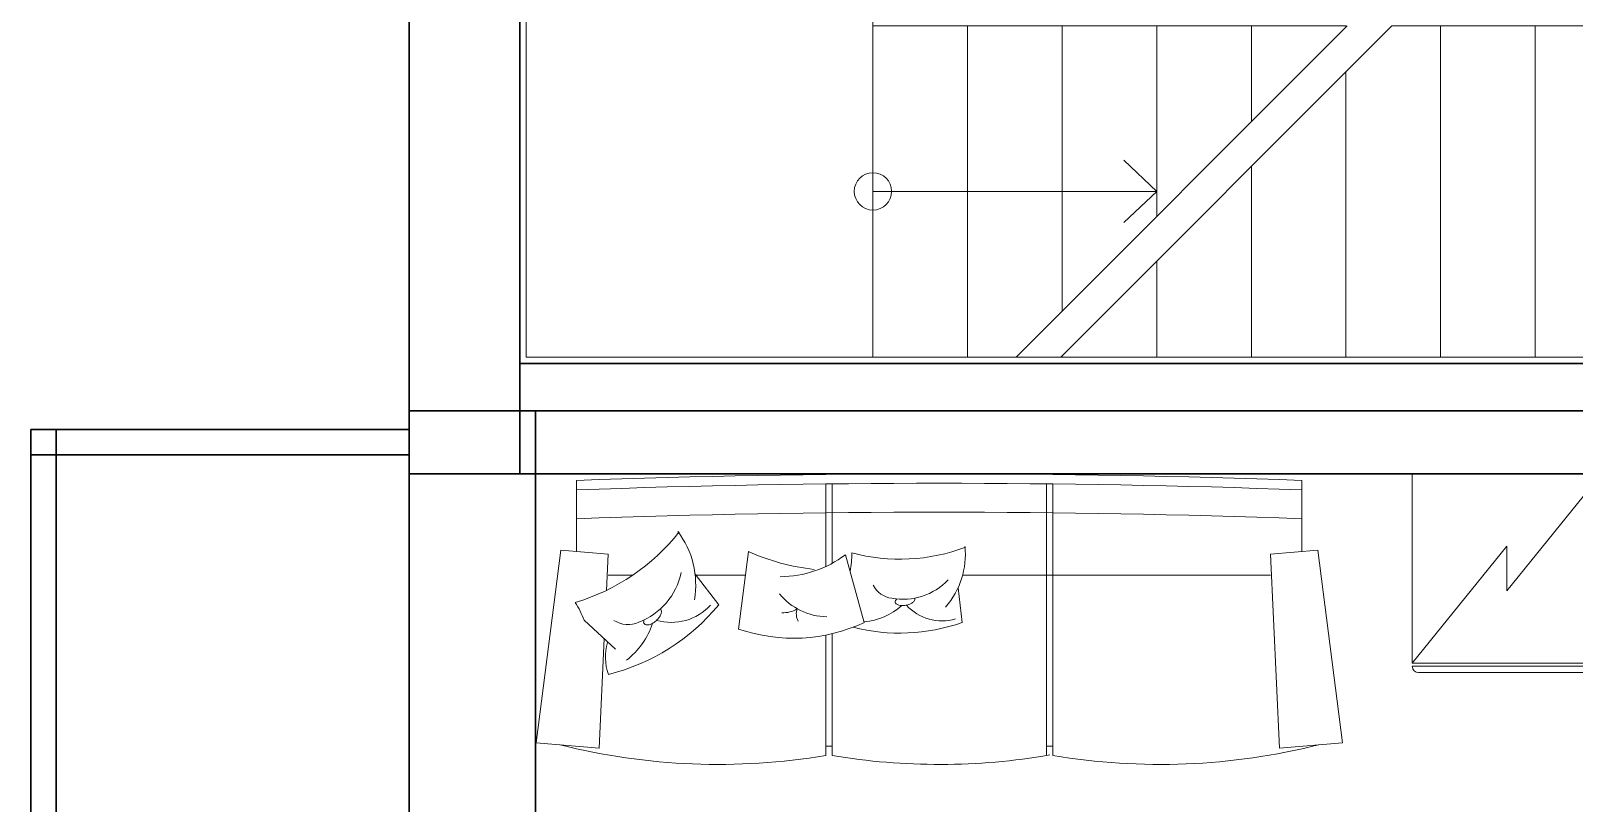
# Model space of a CAD drawing. Header units: millimetres. Extents: x 0 to 145404, y 0 to 194550.
# Drawn here: x 78345 to 83239, y 144453 to 146900 of the extents above; entities that cross this region are included whole.
import ezdxf

# ---------------------------------------------------------------- set-up
doc = ezdxf.new("R2010")
doc.units = ezdxf.units.MM
doc.linetypes.add('HIDDEN2', pattern=[0.1875, 0.125, -0.0625])
for name, color, linetype, lineweight in [('АР - Лестница', 152, 'Continuous', 9), ('АР - Лестницы', 46, 'Continuous', 15), ('АР - Монолит', 56, 'Continuous', 30), ('АР - Наружная стена', 144, 'Continuous', 30), ('АР - Обор. - Холодильник', 42, 'Continuous', 9), ('АР - Оборуд', 252, 'Continuous', 0), ('АР - Перегородки 80', 32, 'Continuous', 30), ('АР - утеплитель', 40, 'Continuous', 30)]:
    doc.layers.add(name, color=color, linetype=linetype, lineweight=lineweight)
doc.layers.add('АР - мебель', color=7, linetype='Continuous', lineweight=9, true_color=0x787878)

# ---------------------------------------------------------------- blocks, each defined once
blk = doc.blocks.new('ММ404_2555х920')
for p, q in [((-1150, -20.9), (-1150, -245.9)), ((-360, -32.1), (-360, -892.6)), ((-340, -31.8), (-340, -892.6)), ((340, -31.8), (340, -283.8)), ((360, -32.1), (360, -293.8)), ((1150, -20.9), (1150, -245.9)), ((-1199.8, -241.6), (-1278.3, -852.1)), ((-1050.4, -254.7), (-1199.8, -241.6)), ((1050.4, -254.7), (1199.8, -241.6)), ((1199.8, -241.6), (1278.3, -852.1)), ((-1050.4, -254.7), (-1079.1, -869.5)), ((237.8, -471.1), (297.3, -256.4)), ((636.4, -491.8), (605.4, -246.1)), ((1050.4, -254.7), (1055.7, -369.5)), ((-1050, -320.9), (-73.8, -320.9)), ((614.8, -320.9), (774.2, -320.9)), ((699.6, -415.1), (774.5, -318.5)), ((971.6, -320.9), (1050, -320.9)), ((-72, -471.4), (-59.5, -361)), ((1026.9, -555.9), (1126.3, -464.2)), ((340, -506.7), (340, -892.6)), ((360, -511.1), (360, -892.6)), ((1062.9, -522.7), (1079.1, -869.5)), ((-1278.3, -852.1), (-1079.1, -869.5)), ((-360, -862.6), (-340, -862.6)), ((360, -862.6), (340, -862.6)), ((1278.3, -852.1), (1079.1, -869.5))]:
    blk.add_line(p, q)
for centre, radius, start, end in [((0, -31584.1), 31584.1, 87.91336, 92.08664), ((0, -31614.1), 31584.1, 87.91336, 92.08664), ((0, -31705.7), 31584.1, 87.91336, 92.08664), ((1051.5, -351.2), 279, 142.8813, 189.845), ((1340.9, 221.6), 656.3, 218.1576, 253.5046), ((125.1, 326.1), 596.6, 249.49, 284.837), ((171.1, -255.4), 253.6, 174.2138, 221.1774), ((531.3, -258.2), 253.6, 178.2735, 191.4911), ((507.2, 23.9), 350.1, 233.1763, 269.5481), ((320.7, 386.4), 693.6, 276.3104, 294.233), ((115.3, -200.3), 197.4, 223.3913, 280.2998), ((1030.6, -267.5), 217.1, 192.0588, 248.9674), ((142.6, -321.2), 73.7, 276.2548, 334.7839), ((353.1, -253.5), 199.6, 271.0714, 320.437), ((-8.8, -312.1), 154, 253.9474, 317.3193), ((85.8, -397.3), 8.22, 169.6884, 209.5966), ((85.8, -397.3), 8.22, 157.4969, 169.6884), ((98.3, -390.2), 22.6, 209.5966, 233.3414), ((108.2, -376.8), 39.2, 233.3414, 248.0956), ((117.3, -354.4), 63.4, 248.0956, 259.6884), ((117.3, -354.4), 63.4, 259.6884, 271.2811), ((117.8, -378.6), 39.2, 271.2811, 286.0353), ((260.5, -254), 216.6, 229.1241, 264.0995), ((122.4, -394.6), 22.6, 286.0353, 309.7802), ((119.1, -412.7), 22.6, 29.5966, 45.244), ((131.6, -405.6), 8.22, 309.7802, 349.6884), ((131.6, -405.6), 8.22, 349.6884, 29.5966), ((405.8, -444.2), 47.7, 332.0065, 20.3017), ((493.1, -362.9), 77.4, 236.7088, 274.5254), ((1206.8, 1.3), 656.3, 219.3826, 256.1006), ((850, -301.6), 169.4, 222.615, 285.9869), ((890.2, -435.7), 9.04, 138.356, 178.2641), ((906, -436.2), 24.9, 178.2641, 202.009), ((890.2, -435.7), 9.04, 126.1645, 138.356), ((1388.4, -559.9), 279, 146.9411, 159.9368), ((125.1, 91.8), 596.6, 250.715, 284.3772), ((462.6, 9.9), 531, 244.9499, 289.1066), ((923, -429.3), 43.2, 202.009, 216.7632), ((944.3, -413.4), 69.8, 216.7632, 228.356), ((944.3, -413.4), 69.8, 228.356, 239.9487), ((1136.3, -401), 238.2, 197.7917, 232.7671), ((931, -436.4), 43.2, 239.9487, 254.7029), ((926.1, -454.1), 24.9, 254.7029, 278.4478), ((928.5, -469.7), 9.04, 278.4478, 318.356), ((928.5, -469.7), 9.04, 318.356, 358.2641), ((912.6, -469.3), 24.9, 358.2641, 13.9116), ((987, -396.7), 81.1, 244.9224, 303.4515), ((896.2, -581.2), 162.4, 340.3859, 16.7607), ((-700, 1135.7), 2056.7, 255.8733, 279.5156), ((700, 1135.7), 2056.7, 260.4844, 284.1267), ((0, 1135.7), 2056.7, 260.2018, 279.5156)]:
    blk.add_arc(centre, radius, start, end)
blk = doc.blocks.new('холодильник')
at = {"layer": 'АР - Обор. - Холодильник'}
for p, q in [((0, 300), (0, -300)), ((600, 300), (0, 300)), ((600, -300), (600, 300)), ((610, 300), (610, -300)), ((610, 300), (610, 300)), ((630, -280), (630, 280)), ((0, -300), (600, -300)), ((610, -300), (610, -300))]:
    blk.add_line(p, q, dxfattribs=at)
blk.add_lwpolyline([(600, 300), (229.3, 0), (370.7, 0), (0, -300)], dxfattribs=at)
for centre, start, end in [((610, 280), 0, 90), ((610, -280), 270, 0)]:
    blk.add_arc(centre, 20, start, end, dxfattribs=at)
blk = doc.blocks.new('Квартира 2К 6450 тип 8 перекидная')
at = {"layer": 'АР - Монолит', "elevation": 0}
blk.add_lwpolyline([(2740, 1760), (2740, 1960), (7980, 1960), (7980, 1760)], close=True, dxfattribs=at)
at = {"layer": 'АР - Наружная стена', "elevation": 0}
blk.add_lwpolyline([(8380, 1960), (8380, -4690), (7980, -4690), (7980, 1960)], close=True, dxfattribs=at)
at = {"layer": 'АР - Перегородки 80', "elevation": 0}
for points in [[(8380, 1820), (8380, 1900), (9580, 1900), (9580, 1820)], [(9580, 1900), (9580, -1460), (9500, -1460), (9500, 1900)]]:
    blk.add_lwpolyline(points, close=True, dxfattribs=at)
at = {"layer": 'АР - мебель'}
blk.add_blockref('ММ404_2555х920', (6699.4, 1760, 0), dxfattribs=at)
at = {"layer": 'АР - Оборуд', "extrusion": (-7.57211e-14, -2.93808e-13, -1), "xscale": -1, "zscale": -1, "rotation": 90}
blk.add_blockref('холодильник', (-4900, 1760), dxfattribs=at)
blk = doc.blocks.new('*U47')
at = {"layer": 'АР - Лестницы'}
for points in [[(900, 0), (795.8, 98.8)], [(0, 0), (900, 0)], [(900, 0), (795.8, -98.8)]]:
    blk.add_lwpolyline(points, dxfattribs=at)
blk.add_circle((0, 0), 59.2, dxfattribs=at)
blk = doc.blocks.new('Лестница 3000')
at = {"layer": 'АР - Лестница', "ltscale": 100}
for p, q in [((1270, 2315.7), (2320, 3365.7)), ((1270, 2174.3), (2320, 3224.3))]:
    blk.add_line(p, q, dxfattribs=at)
at = {"layer": 'АР - Лестница', "linetype": 'HIDDEN2', "ltscale": 100}
blk.add_lwpolyline([(0, 4940), (2340, 4940), (2340, 0), (0, 0)], close=True, dxfattribs=at)
at = {"layer": 'АР - Лестница', "ltscale": 100}
for points in [[(20, 3820), (2320, 3820), (2320, 4920), (20, 4920)], [(1270, 3820), (2320, 3820), (2320, 3520), (1270, 3520)], [(1270, 2020), (2320, 2020), (2320, 1720), (1270, 1720)], [(1270, 1720), (2320, 1720), (2320, 1420), (1270, 1420)]]:
    blk.add_lwpolyline(points, close=True, dxfattribs=at)
for points in [[(2174.3, 3220), (1270, 3220), (1270, 3520), (2320, 3520), (2320, 3220), (2315.7, 3220)], [(1874.3, 2920), (1270, 2920), (1270, 3220), (2174.3, 3220)], [(2315.7, 3220), (2320, 3220), (2320, 2920), (2015.7, 2920)], [(1574.3, 2620), (1270, 2620), (1270, 2920), (1874.3, 2920)], [(2015.7, 2920), (2320, 2920), (2320, 2620), (1715.7, 2620)], [(1274.3, 2320), (1270, 2320), (1270, 2620), (1574.3, 2620)], [(1715.7, 2620), (2320, 2620), (2320, 2320), (1415.7, 2320)], [(1415.7, 2320), (2320, 2320), (2320, 2020), (1270, 2020), (1270, 2174.3)]]:
    blk.add_lwpolyline(points, dxfattribs=at)
at = {"layer": 'АР - Лестница', "xscale": -1, "rotation": 89.99999999999993}
blk.add_blockref('*U47', (1795, 3820), dxfattribs=at)
blk = doc.blocks.new('Лестничная клетка Н1 9000 тип 12')
at = {"layer": 'АР - Монолит'}
blk.add_lwpolyline([(740, -9200), (740, -9000), (6030, -9000), (6030, -9200)], close=True, dxfattribs=at)
at = {"layer": 'АР - Наружная стена'}
blk.add_lwpolyline([(6030, -5710), (6030, -9200), (6380, -9200), (6380, -5710)], close=True, dxfattribs=at)
at = {"layer": 'АР - утеплитель'}
blk.add_lwpolyline([(940, -9000), (940, -8850), (6030, -8850), (6030, -9000)], close=True, dxfattribs=at)
at = {"layer": 'АР - Лестница', "rotation": 270}
blk.add_blockref('Лестница 3000', (1090, -6510), dxfattribs=at)
blk = doc.blocks.new('V_Section_1')
for name, p in [('Лестничная клетка Н1 9000 тип 12', (8950, -26000, 0)), ('Квартира 2К 6450 тип 8 перекидная', (6950, -36960, 0))]:
    blk.add_blockref(name, p)

msp = doc.modelspace()

# ---------------------------------------------------------------- block references
at = {"xscale": -1}
msp.add_blockref('V_Section_1', (94875.5, 180696.1), dxfattribs=at)

doc.saveas('drawing.dxf')
